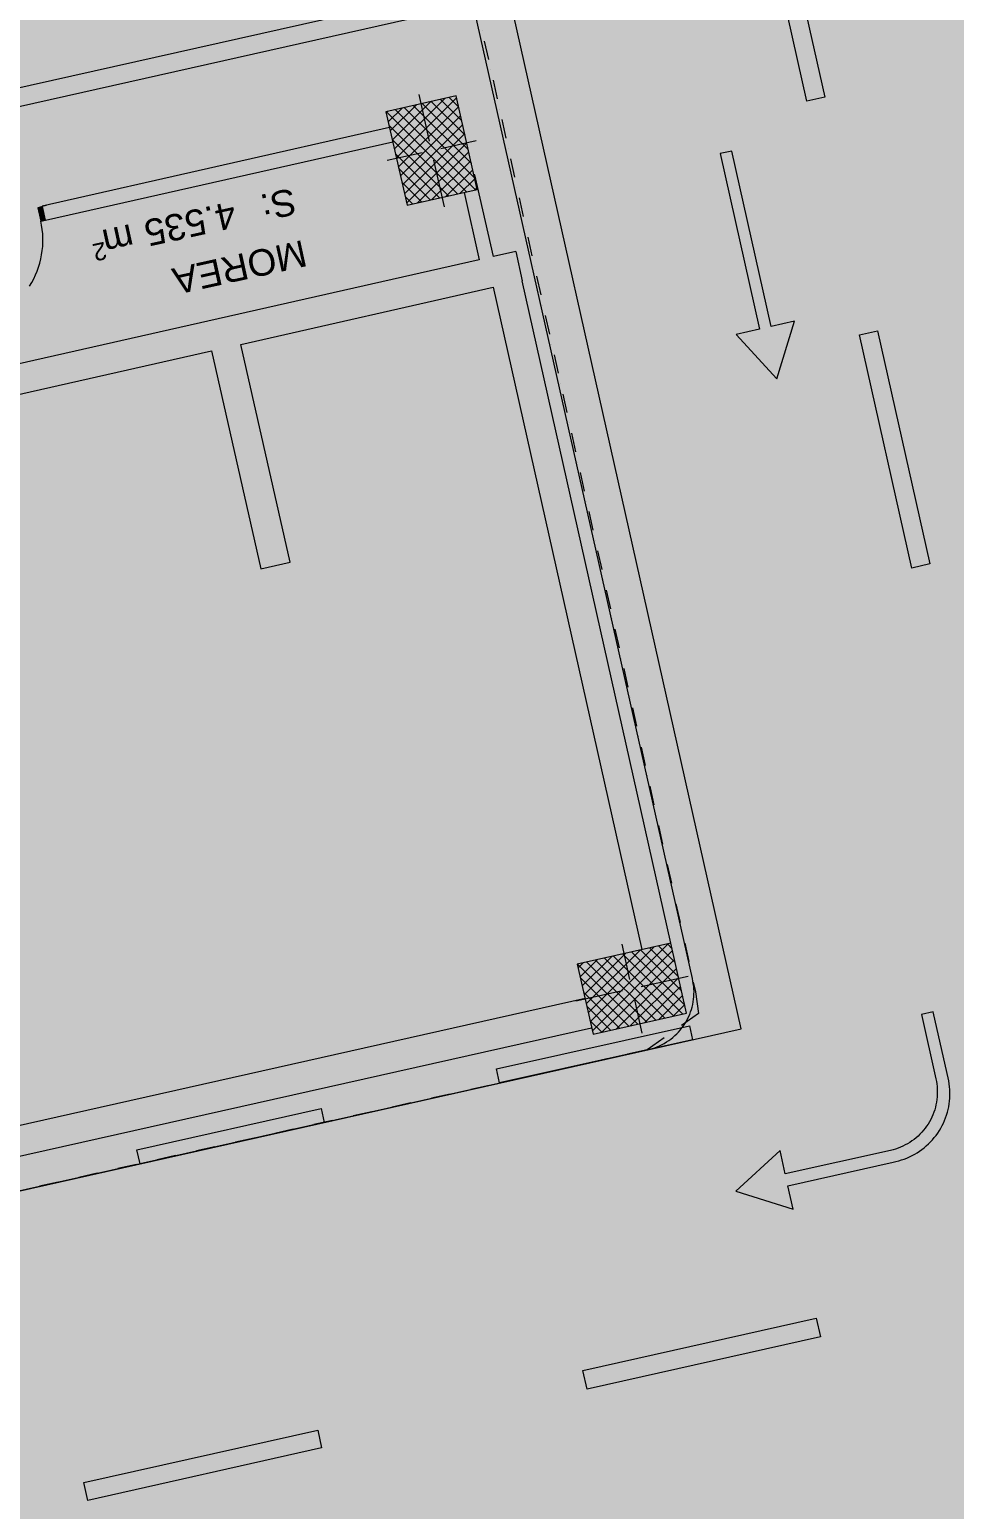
# Model space of a CAD drawing. Header units: centimetres. Extents: x -6805 to 4309, y -7338 to 617.
# Drawn here: x 672 to 1444, y -5735 to -4499 of the extents above; entities that cross this region are included whole.
import ezdxf

# ---------------------------------------------------------------- set-up
doc = ezdxf.new("R2010")
doc.units = ezdxf.units.CM
for name, color, linetype, true_color in [('PDF_ - MESI I RRUGES', 7, 'Continuous', 0x7f7f7f), ('PDF_ - rruga_ndarjet anesore', 7, 'Continuous', 0x7f7f7f), ('PDF_ - SHENJAT_RRUGA', 7, 'Continuous', 0x7f7f7f), ('PDF_065 Möbel Einrichtung', 7, 'Continuous', 0x7f7f7f), ('PDF_2D Drafting - General', 7, 'Continuous', 0x7f7f7f), ('PDF_A - Akset', 7, 'Continuous', 0xfd4435), ('PDF_A - Pllaka Themel', 7, 'Continuous', 0x7f7f7f)]:
    doc.layers.add(name, color=color, linetype=linetype, true_color=true_color)
for name, color, linetype in [('PDF_ - Muret e reja', 7, 'Continuous'), ('PDF_- DEPO', 7, 'Continuous'), ('PDF_- GARAZHE', 7, 'Continuous'), ('PDF_A - Shtyllat', 7, 'Continuous')]:
    doc.layers.add(name, color=color, linetype=linetype)
doc.styles.add('PDF Arial', font='')
doc.styles.get('PDF Arial').set_extended_font_data('Arial')

msp = doc.modelspace()

# ---------------------------------------------------------------- hatches: boundary and pattern name
at = {"layer": 'PDF_ - Muret e reja', "transparency": 33554559}
msp.add_hatch(color=256, dxfattribs=at).paths.add_polyline_path([(1045.3, -4632.8), (1042.6, -4620.7), (1043.4, -4620.5), (1058.9, -4688.8), (1047.1, -4691.5), (1034.5, -4635.3)])
at = {"layer": 'PDF_ - SHENJAT_RRUGA', "true_color": 0xffffff, "transparency": 33554559}
for points in [[(1295.5, -4790.8), (1261.5, -4753.8), (1281, -4749.4), (1248.2, -4602.9), (1257.9, -4600.7), (1290.8, -4747.2), (1310.3, -4742.8)], [(1309.1, -5484.1), (1261.2, -5469.2), (1298.2, -5435.3), (1302.6, -5454.8), (1390.5, -5435.1), (1392.6, -5434.6), (1394.7, -5434), (1396.7, -5433.2), (1398.8, -5432.4), (1400.8, -5431.6), (1402.7, -5430.6), (1404.6, -5429.5), (1406.5, -5428.4), (1408.3, -5427.2), (1410.1, -5425.9), (1411.8, -5424.5), (1413.4, -5423.1), (1415, -5421.6), (1416.5, -5420), (1417.9, -5418.3), (1419.3, -5416.6), (1420.6, -5414.9), (1421.8, -5413.1), (1422.9, -5411.2), (1424, -5409.3), (1424.9, -5407.3), (1425.8, -5405.3), (1426.6, -5403.3), (1427.3, -5401.2), (1427.9, -5399.1), (1428.4, -5397), (1428.8, -5394.8), (1429.1, -5392.7), (1429.4, -5390.5), (1429.5, -5388.3), (1429.5, -5386.1), (1429.5, -5384), (1429.3, -5381.8), (1429.1, -5379.6), (1428.8, -5377.5), (1428.3, -5375.3), (1416.3, -5321.6), (1426, -5319.4), (1439, -5377.1), (1439.4, -5379.5), (1439.7, -5381.9), (1439.9, -5384.3), (1440, -5386.7), (1440, -5389.1), (1439.9, -5391.5), (1439.7, -5393.9), (1439.4, -5396.2), (1439, -5398.6), (1438.5, -5401), (1437.9, -5403.3), (1437.2, -5405.6), (1436.4, -5407.8), (1435.6, -5410.1), (1434.6, -5412.3), (1433.5, -5414.4), (1432.4, -5416.5), (1431.2, -5418.6), (1429.9, -5420.6), (1428.5, -5422.6), (1427, -5424.4), (1425.4, -5426.3), (1423.8, -5428), (1422.1, -5429.7), (1420.3, -5431.4), (1418.5, -5432.9), (1416.6, -5434.4), (1414.7, -5435.8), (1412.7, -5437.1), (1410.6, -5438.3), (1408.5, -5439.4), (1406.3, -5440.5), (1404.1, -5441.5), (1401.9, -5442.3), (1399.6, -5443.1), (1397.3, -5443.8), (1395, -5444.4), (1392.7, -5444.9), (1304.8, -5464.6)]]:
    msp.add_hatch(color=7, dxfattribs=at).paths.add_polyline_path(points)
at = {"layer": 'PDF_- DEPO', "true_color": 0x96e196, "transparency": 33554559}
msp.add_hatch(color=81, dxfattribs=at).paths.add_polyline_path([(619.6, -4788), (594.9, -4678.7), (975.1, -4593.9), (986.8, -4646), (1034.5, -4635.3), (1046.3, -4687.7)])
at = {"layer": 'PDF_2D Drafting - General', "true_color": 0xcccccc, "transparency": 33554559}
msp.add_hatch(color=254, dxfattribs=at).paths.add_polyline_path([(-2964.8, -5006.3), (-2964.8, -1594.4), (-452.4, -1594.4), (-125.4, -3048.6), (710.8, -2860.8), (1265.8, -5333.7), (419.6, -5523.6), (200.4, -4546.9), (-2030.9, -5054.7), (-2050.8, -4966.3), (-2246.4, -4966.3), (-2237.4, -5006.3)])
at = {"layer": 'PDF_A - Pllaka Themel', "true_color": 0xd5d5d5, "transparency": 33554559}
h = msp.add_hatch(color=254, dxfattribs=at)
h.paths.add_polyline_path([(-5581.9, -878.8), (-5581.9, -838.7), (-5657, -838.7), (-5657, -378.3), (-5642, -378.3), (-5642, 287.3), (-2884.7, 287.3), (-432.6, 287.3), (-419.8, 287.3), (978.3, 287.3), (978.3, -308.2), (1644.1, -308.2), (1644.1, -1142.4), (931, -1302.4), (1552.2, -1164.4), (1863.2, -2555.1), (1863.3, -2555.1), (2158.7, -3867.3), (2155.2, -3868), (2646.9, -6059.2), (2017.8, -6200.4), (2017.7, -6199.9), (-1597, -7011), (-1702.7, -6540.3), (-1846.3, -6572.5), (-1977, -6060.1), (-1982.5, -5964.4), (-1839, -5932.3), (-2055.7, -4966.3), (-2419.3, -4966.3), (-2929.7, -4966.3), (-2929.7, -2144.8), (-2909.7, -2144.8), (-2904.7, -1595.7), (-4731.2, -1619.4), (-4671.2, -1619.4), (-4671.2, -2159.8), (-5099, -2159.8), (-5102.5, -2159.8), (-5106, -2159.6), (-5109.5, -2159.4), (-5113, -2159), (-5116.5, -2158.6), (-5120, -2158), (-5123.4, -2157.4), (-5126.9, -2156.7), (-5130.3, -2155.8), (-5133.7, -2154.9), (-5137, -2153.9), (-5140.4, -2152.8), (-5143.6, -2151.6), (-5146.9, -2150.3), (-5150.1, -2148.9), (-5153.3, -2147.4), (-5156.4, -2145.9), (-5159.5, -2144.2), (-5162.6, -2142.5), (-5165.6, -2140.6), (-5168.5, -2138.7), (-5171.4, -2136.7), (-5174.3, -2134.7), (-5177, -2132.5), (-5179.7, -2130.3), (-5182.4, -2128), (-5185, -2125.6), (-5187.5, -2123.2), (-5189.9, -2120.6), (-5192.3, -2118.1), (-5194.6, -2115.4), (-5196.8, -2112.7), (-5199, -2109.9), (-5201.1, -2107.1), (-5203, -2104.2), (-5205, -2101.3), (-5206.8, -2098.3), (-5208.5, -2095.2), (-5210.2, -2092.1), (-5211.7, -2089), (-5213.2, -2085.8), (-5214.6, -2082.6), (-5215.9, -2079.3), (-5217.1, -2076), (-5218.2, -2072.7), (-5219.2, -2069.3), (-5220.2, -2065.9), (-5221, -2062.5), (-5221.7, -2059.1), (-5222.4, -2055.7), (-5222.9, -2052.2), (-5223.3, -2048.7), (-5223.7, -2045.2), (-5223.9, -2041.7), (-5224.1, -2038.2), (-5224.1, -2034.7), (-5224.1, -1589.4), (-5276.7, -1564.4), (-5842.1, -1564.4), (-5842.1, -878.8)])
h.paths.add_polyline_path([(-1884.8, -2746.4), (-1725.8, -2754.1), (-263.3, -2617.9), (-272, -2578.8), (-296.8, -2580.2), (-343.5, -2075.8), (-1348.1, -2129.8), (-1534.8, -2147.2), (-1533.4, -2162), (-1836.8, -2167.5), (-1836.8, -2147.5), (-1876.8, -2147.5), (-1876.8, -2187.5), (-1531.1, -2187), (-1493.3, -2681.2), (-1884.8, -2706.4)])
h.paths.add_polyline_path([(-452.6, -1589.4), (-91.9, -1583.4), (-92.3, -1174), (283, -1174), (283, -828.7), (-419.8, -828.7), (-427.6, -828.7), (-452.6, -828.7)])
h.paths.add_polyline_path([(413.2, -3713.8), (401.1, -3715.6), (389, -3717.6), (376.9, -3719.5), (364.9, -3721.6), (352.8, -3723.8), (340.8, -3726), (328.8, -3728.3), (316.8, -3730.7), (304.8, -3733.2)])
at = {"layer": 'PDF_A - Pllaka Themel', "true_color": 0xbfbfbf, "transparency": 33554559}
h = msp.add_hatch(color=9, dxfattribs=at)
h.paths.add_polyline_path([(-5637, -378.3), (-5637, -315.2), (-447.7, -308.2), (-447.7, -308.2), (963.5, -308.2), (963.5, -763.7), (936, -763.7), (936, -863.8), (963.5, -863.8), (964.8, -1337.1), (925.7, -1345.9), (892.3, -1353.4), (988.5, -1782.6), (1104.4, -2300.9), (1195, -2706.1), (1170.6, -2711.6), (1193.4, -2813), (1455.7, -3983.1), (1827.5, -5638), (1828.4, -5640.7), (1829.1, -5643.5), (1829.9, -5646.3), (1830.5, -5649.1), (1831, -5651.9), (1831.4, -5654.7), (1831.7, -5657.6), (1831.9, -5660.4), (1832, -5663.3), (1832, -5666.1), (1831.9, -5669), (1831.7, -5671.9), (1831.4, -5674.7), (1831, -5677.5), (1830.5, -5680.4), (1829.9, -5683.2), (1829.2, -5685.9), (1828.5, -5688.7), (1827.6, -5691.4), (1826.6, -5694.1), (1825.5, -5696.8), (1824.4, -5699.4), (1823.1, -5701.9), (1821.8, -5704.5), (1820.4, -5707), (1818.8, -5709.4), (1817.3, -5711.8), (1815.6, -5714.1), (1813.8, -5716.3), (1812, -5718.5), (1810.1, -5720.7), (1808.1, -5722.7), (1806, -5724.7), (1803.9, -5726.6), (1801.7, -5728.5), (1799.5, -5730.2), (1797.2, -5731.9), (1794.8, -5733.5), (1792.4, -5735.1), (1789.9, -5736.5), (1787.4, -5737.8), (1784.8, -5739.1), (1782.2, -5740.3), (1779.5, -5741.3), (1776.8, -5742.3), (-1865.8, -6559.8), (-1972, -6060.1), (1187.4, -5351.2), (1189.5, -5350.7), (1191.6, -5350.1), (1193.7, -5349.4), (1195.7, -5348.6), (1197.7, -5347.8), (1199.7, -5346.8), (1201.6, -5345.8), (1203.5, -5344.6), (1205.3, -5343.4), (1207.1, -5342.2), (1208.8, -5340.8), (1210.4, -5339.3), (1212, -5337.8), (1213.5, -5336.3), (1214.9, -5334.6), (1216.3, -5332.9), (1217.6, -5331.2), (1218.8, -5329.3), (1219.9, -5327.5), (1221, -5325.5), (1221.9, -5323.6), (1222.8, -5321.6), (1223.5, -5319.5), (1224.2, -5317.5), (1224.8, -5315.4), (1225.3, -5313.2), (1225.7, -5311.1), (1226, -5308.9), (1226.2, -5306.8), (1226.3, -5304.6), (1226.4, -5302.4), (1226.3, -5300.2), (1226.1, -5298), (1225.8, -5295.9), (1225.5, -5293.7), (1225, -5291.6), (967.7, -4148), (967.2, -4145.8), (966.5, -4143.7), (965.8, -4141.6), (964.9, -4139.5), (964, -4137.5), (963, -4135.5), (961.9, -4133.5), (960.7, -4131.7), (959.4, -4129.8), (958, -4128), (956.6, -4126.3), (955.1, -4124.7), (953.5, -4123.1), (951.9, -4121.6), (950.1, -4120.2), (948.4, -4118.8), (946.5, -4117.6), (944.6, -4116.4), (942.7, -4115.3), (940.7, -4114.2), (938.7, -4113.3), (936.6, -4112.5), (934.5, -4111.7), (932.3, -4111.1), (930.2, -4110.5), (928, -4110.1), (925.8, -4109.7), (923.6, -4109.5), (921.3, -4109.3), (919.1, -4109.3), (916.9, -4109.3), (914.6, -4109.5), (912.4, -4109.7), (910.2, -4110.1), (908, -4110.5), (526.4, -4196.1), (467.8, -4209.3), (455.6, -4213.1), (443.4, -4217), (431.2, -4221), (419.1, -4225.1), (406.9, -4229.3), (394.9, -4233.6), (382.8, -4238), (370.8, -4242.5), (358.8, -4247.1), (346.9, -4251.7), (335, -4256.5), (323.1, -4261.4), (311.3, -4266.3), (299.5, -4271.3), (287.8, -4276.4), (276.1, -4281.7), (264.4, -4287), (252.8, -4292.3), (241.2, -4297.8), (229.6, -4303.4), (218.1, -4309.1), (206.7, -4314.8), (195.3, -4320.7), (183.9, -4326.6), (172.6, -4332.6), (161.3, -4338.7), (150.1, -4344.9), (138.9, -4351.2), (127.8, -4357.5), (116.7, -4364), (105.7, -4370.5), (94.7, -4377.1), (83.8, -4383.8), (72.9, -4390.6), (62.1, -4397.5), (51.3, -4404.4), (40.6, -4411.4), (29.9, -4418.6), (19.3, -4425.8), (8.8, -4433), (-1.7, -4440.4), (-13.4, -4447.8), (-25.2, -4455.1), (-37, -4462.3), (-48.8, -4469.4), (-60.7, -4476.4), (-72.7, -4483.4), (-84.7, -4490.2), (-96.7, -4497), (-108.8, -4503.7), (-121, -4510.3), (-133.1, -4516.8), (-145.4, -4523.3), (-157.7, -4529.6), (-170, -4535.9), (-182.3, -4542.1), (-194.8, -4548.2), (-207.2, -4554.2), (-219.7, -4560.1), (-232.3, -4565.9), (-244.8, -4571.6), (-257.5, -4577.3), (-270.1, -4582.8), (-282.8, -4588.3), (-295.6, -4593.6), (-308.3, -4598.9), (-321.1, -4604.1), (-334, -4609.2), (-346.9, -4614.2), (-359.8, -4619.1), (-372.8, -4623.9), (-385.7, -4628.7), (-398.8, -4633.3), (-411.8, -4637.9), (-424.9, -4642.3), (-438, -4646.7), (-451.2, -4650.9), (-464.4, -4655.1), (-477.6, -4659.2), (-490.8, -4663.2), (-2040.8, -5011), (-2050.8, -4966.3), (-2414.3, -4966.3), (-2414.3, -4749.4), (-2414.6, -2387.8), (-2414.6, -2276.5), (-2415.1, -2272.8), (-2415.6, -2269.1), (-2416.3, -2265.4), (-2417.1, -2261.8), (-2417.9, -2258.1), (-2418.9, -2254.5), (-2419.9, -2251), (-2421.1, -2247.4), (-2422.3, -2243.9), (-2423.6, -2240.4), (-2425.1, -2236.9), (-2426.6, -2233.5), (-2428.2, -2230.2), (-2429.8, -2226.8), (-2431.6, -2223.5), (-2433.4, -2220.3), (-2435.4, -2217.1), (-2437.4, -2214), (-2439.5, -2210.9), (-2441.7, -2207.8), (-2443.9, -2204.9), (-2446.3, -2202), (-2448.7, -2199.1), (-2451.1, -2196.3), (-2453.7, -2193.6), (-2456.3, -2190.9), (-2459, -2188.3), (-2461.7, -2185.8), (-2464.6, -2183.4), (-2467.4, -2181), (-2470.4, -2178.7), (-2473.4, -2176.5), (-2476.4, -2174.4), (-2479.6, -2172.3), (-2482.7, -2170.3), (-2485.9, -2168.4), (-2489.2, -2166.6), (-2492.5, -2164.9), (-2495.8, -2163.2), (-2499.2, -2161.7), (-2502.7, -2160.2), (-2506.1, -2158.9), (-2509.6, -2157.6), (-2513.2, -2156.4), (-2904.7, -2164.8), (-2899.7, -1589.4), (-2414.3, -1589.4), (-2414.3, -828.7), (-4726.3, -828.7), (-4726.3, -1619.4), (-5219.2, -1619.3), (-5219.2, -2036.1), (-5219.2, -2034.7), (-5219.2, -1589.4), (-5271.7, -1564.4), (-5253.4, -1564.4), (-5253.4, -878.8), (-5577, -878.8), (-5577, -838.7), (-5652, -838.7), (-5652, -378.3)])
h.paths.add_polyline_path([(-1883.9, -1589.4), (-1863.8, -1589.4), (-1863.8, -1634.4), (-1863.9, -1634.4), (-1863.9, -2147.2), (-1836.5, -2147.5), (-1871.9, -2147.5), (-1871.9, -2187.5), (-1831.8, -2187.4), (-1831.8, -2147.5), (-1529.5, -2150.6), (-1526.5, -2182.5), (-1488.4, -2681.2), (-1718.5, -2706.4), (-1879.8, -2706.4), (-1879.8, -2746.4), (-1720.8, -2754.1), (-221.3, -2598.2), (-135.8, -2979.1), (-1425.4, -3268.5), (-1880.4, -3268.5), (-1873.5, -4356.8), (-1873.8, -4358.9), (-1873.9, -4361.1), (-1873.9, -4363.2), (-1873.9, -4365.3), (-1873.7, -4367.5), (-1873.5, -4369.6), (-1873.1, -4371.7), (-1872.7, -4373.8), (-1872.1, -4375.8), (-1871.5, -4377.9), (-1870.8, -4379.9), (-1869.9, -4381.8), (-1869, -4383.8), (-1868.1, -4385.7), (-1867, -4387.5), (-1865.8, -4389.3), (-1864.6, -4391), (-1863.3, -4392.7), (-1861.9, -4394.3), (-1860.4, -4395.9), (-1858.9, -4397.4), (-1857.3, -4398.8), (-1855.6, -4400.1), (-1853.9, -4401.4), (-1852.1, -4402.5), (-1850.3, -4403.6), (-1848.4, -4404.6), (-1846.5, -4405.6), (-1844.5, -4406.4), (-1842.5, -4407.1), (-1840.5, -4407.8), (-1838.4, -4408.4), (-1836.3, -4408.8), (-1834.2, -4409.2), (-1832.1, -4409.5), (-1830, -4409.6), (-1827.9, -4409.7), (-1825.7, -4409.7), (-1823.6, -4409.6), (-1821.5, -4409.4), (-1819.4, -4409.1), (-657.9, -4148.4), (-657.8, -4149), (-640.9, -4142.1), (-624, -4135.1), (-607.1, -4128.1), (-590.3, -4120.9), (-573.5, -4113.7), (-556.8, -4106.4), (-540.1, -4099), (-523.4, -4091.5), (-506.8, -4083.9), (-490.2, -4076.2), (-473.7, -4068.5), (-457.2, -4060.6), (-440.7, -4052.7), (-424.3, -4044.6), (-407.9, -4036.5), (-391.6, -4028.3), (-375.3, -4020), (-359.1, -4011.7), (-342.9, -4003.2), (-326.7, -3994.7), (-310.6, -3986), (-294.5, -3977.3), (-278.5, -3968.5), (-262.6, -3959.6), (-246.7, -3950.7), (-230.8, -3941.6), (-215, -3932.5), (-199.2, -3923.3), (-183.5, -3913.9), (-171.8, -3907.7), (-160, -3901.5), (-148.2, -3895.4), (-136.4, -3889.4), (-124.5, -3883.4), (-112.6, -3877.6), (-100.6, -3871.8), (-88.6, -3866.2), (-76.6, -3860.6), (-64.5, -3855.1), (-52.3, -3849.7), (-40.2, -3844.4), (-28, -3839.2), (-15.7, -3834), (-3.5, -3829), (8.9, -3824), (21.2, -3819.1), (33.6, -3814.4), (46, -3809.7), (58.5, -3805.1), (71, -3800.6), (83.5, -3796.1), (96, -3791.8), (108.6, -3787.6), (121.2, -3783.4), (133.9, -3779.4), (146.5, -3775.4), (159.2, -3771.5), (172, -3767.8), (184.7, -3764.1), (197.5, -3760.5), (210.3, -3757), (223.1, -3753.6), (236, -3750.3), (248.9, -3747.1), (261.8, -3743.9), (274.7, -3740.9), (287.6, -3738), (300.6, -3735.1), (313.6, -3732.4), (326.6, -3729.7), (339.6, -3727.2), (352.7, -3724.7), (365.8, -3722.3), (378.8, -3720.1), (391.9, -3717.9), (405, -3715.8), (418.2, -3713.8), (787.3, -3631), (789.4, -3630.5), (791.5, -3629.8), (793.5, -3629.1), (795.6, -3628.3), (797.6, -3627.5), (799.5, -3626.5), (801.4, -3625.4), (803.3, -3624.3), (805.1, -3623.1), (806.9, -3621.8), (808.6, -3620.4), (810.2, -3619), (811.8, -3617.5), (813.3, -3615.9), (814.7, -3614.2), (816.1, -3612.5), (817.4, -3610.8), (818.6, -3609), (819.7, -3607.1), (820.7, -3605.2), (821.7, -3603.2), (822.6, -3601.2), (823.4, -3599.2), (824.1, -3597.1), (824.7, -3595), (825.2, -3592.9), (825.6, -3590.8), (825.9, -3588.6), (826.2, -3586.4), (826.3, -3584.3), (826.3, -3582.1), (826.3, -3579.9), (826.1, -3577.7), (825.9, -3575.5), (825.6, -3573.4), (825.1, -3571.2), (681.4, -2927.9), (734.4, -2916), (711.6, -2814.6), (658.7, -2826.4), (288, -1174), (288, -828.7), (-447.7, -828.7), (-1883.9, -828.7)])

# ---------------------------------------------------------------- linework, layer by layer
at = {"layer": 'PDF_ - MESI I RRUGES', "lineweight": 0}
for points in [[(1291.5, -4360.4), (1335.5, -4555.7)], [(1320.7, -4559), (1276.9, -4363.7)], [(1335.5, -4555.7), (1320.7, -4559)], [(1364.5, -4754.3), (1379.5, -4750.9)], [(1408.2, -4948.9), (1364.5, -4754.3)], [(1379.5, -4750.9), (1423.4, -4945.5)], [(1423.4, -4945.5), (1408.2, -4948.9)], [(1133.7, -5619), (1328.4, -5575.3)], [(1328.4, -5575.3), (1331.9, -5590.7)], [(1331.9, -5590.7), (1137.2, -5634.6)], [(1137.2, -5634.6), (1133.7, -5619)], [(716.9, -5712.5), (912.2, -5668.7)], [(912.2, -5668.7), (915.5, -5683.4)], [(915.5, -5683.4), (720.2, -5727.4)], [(720.2, -5727.4), (716.9, -5712.5)]]:
    msp.add_lwpolyline(points, dxfattribs=at)
at = {"layer": 'PDF_ - MESI I RRUGES', "color": 7, "true_color": 0xffffff, "transparency": 33554559}
for points in [[(1276.9, -4363.7), (1291.5, -4360.4), (1320.7, -4559), (1335.5, -4555.7)], [(1364.5, -4754.3), (1379.5, -4750.9), (1408.2, -4948.9), (1423.4, -4945.5)], [(1328.4, -5575.3), (1331.9, -5590.7), (1133.7, -5619), (1137.2, -5634.6)], [(912.2, -5668.7), (915.5, -5683.4), (716.9, -5712.5), (720.2, -5727.4)]]:
    msp.add_solid(points, dxfattribs=at)
at = {"layer": 'PDF_ - Muret e reja', "lineweight": 0}
for points in [[(972.2, -4581.1), (682.3, -4646.6)], [(685, -4658.3), (974.8, -4592.9)], [(1043.4, -4620.5), (1042.6, -4620.7)], [(1058.9, -4688.8), (1043.4, -4620.5)], [(1034.5, -4635.3), (1047.1, -4691.5)], [(682.4, -4647.1), (678.5, -4648)], [(678.5, -4648), (681.1, -4659.2)], [(682.3, -4646.6), (685.9, -4645.8)], [(682.3, -4646.6), (685.9, -4645.8)], [(682.3, -4646.6), (685.9, -4645.8)], [(682.4, -4647.1), (682.3, -4646.6)], [(682.4, -4647.1), (682.3, -4646.6)], [(682.4, -4647.1), (682.3, -4646.6)], [(685, -4658.3), (682.4, -4647.1)], [(685, -4658.3), (682.4, -4647.1)], [(685, -4658.3), (682.4, -4647.1)], [(685, -4658.3), (682.4, -4647.1)], [(685, -4658.3), (688.6, -4657.5)], [(685, -4658.3), (688.6, -4657.5)], [(685, -4658.3), (688.6, -4657.5)], [(681.1, -4659.2), (685, -4658.3)], [(1047.1, -4691.5), (619.6, -4788)], [(1077.5, -4684.6), (1058.9, -4688.8)], [(1077.5, -4684.6), (1083, -4709)], [(848, -4762.1), (1058.6, -4714.5)], [(1058.6, -4714.5), (1182.7, -5267.5)], [(1207.1, -5262), (1083, -4709)], [(625, -4812.4), (823.6, -4767.6)], [(823.6, -4767.6), (864.7, -4949.6)], [(889.1, -4944.1), (848, -4762.1)], [(864.7, -4949.6), (889.1, -4944.1)], [(1135.4, -5308.4), (474, -5456.8)], [(479.4, -5481.2), (1140.9, -5332.8)]]:
    msp.add_lwpolyline(points, dxfattribs=at)
msp.add_arc((610.7, -4675.1), 72.1, 327.7266, 12.7222, dxfattribs=at)
at = {"layer": 'PDF_ - Muret e reja', "transparency": 33554559}
for points in [[(972.2, -4581.1), (974.8, -4592.9), (682.3, -4646.6), (685, -4658.3)], [(619.6, -4788), (1053.1, -4690.1), (625, -4812.4), (1058.6, -4714.5)], [(1058.6, -4714.5), (1053.1, -4690.1), (1077.5, -4684.6)], [(1058.6, -4714.5), (1077.5, -4684.6), (1083, -4709)], [(1058.6, -4714.5), (1083, -4709), (1182.7, -5267.5), (1207.1, -5262)], [(823.6, -4767.6), (848, -4762.1), (864.7, -4949.6), (889.1, -4944.1)], [(1135.4, -5308.4), (1140.9, -5332.8), (474, -5456.8), (479.4, -5481.2)]]:
    msp.add_solid(points, dxfattribs=at)
at = {"layer": 'PDF_ - Muret e reja', "color": 7, "true_color": 0xffffff, "transparency": 33554559}
for points in [[(606.9, -4675.9), (604.2, -4664.2), (685, -4658.3), (682.3, -4646.6)], [(682.4, -4647.1), (685, -4658.3), (678.5, -4648), (681.1, -4659.2)]]:
    msp.add_solid(points, dxfattribs=at)
at = {"layer": 'PDF_ - rruga_ndarjet anesore', "lineweight": 0}
for points in [[(1061.5, -5367.1), (1222.5, -5331)], [(1222.5, -5331), (1225.2, -5342.7)], [(1225.2, -5342.7), (1064.1, -5378.8)], [(1064.1, -5378.8), (1061.5, -5367.1)], [(761.2, -5434.5), (915, -5400)], [(915, -5400), (917.6, -5411.7)], [(917.6, -5411.7), (763.9, -5446.2)], [(763.9, -5446.2), (761.2, -5434.5)]]:
    msp.add_lwpolyline(points, dxfattribs=at)
at = {"layer": 'PDF_ - rruga_ndarjet anesore', "color": 7, "true_color": 0xffffff, "transparency": 33554559}
for points in [[(1222.5, -5331), (1225.2, -5342.7), (1061.5, -5367.1), (1064.1, -5378.8)], [(761.2, -5434.5), (915, -5400), (763.9, -5446.2), (917.6, -5411.7)]]:
    msp.add_solid(points, dxfattribs=at)
at = {"layer": 'PDF_ - SHENJAT_RRUGA', "lineweight": 0}
for points in [[(1257.9, -4600.7), (1248.2, -4602.9)], [(1248.2, -4602.9), (1281, -4749.4)], [(1290.8, -4747.2), (1257.9, -4600.7)], [(1310.3, -4742.8), (1290.8, -4747.2)], [(1295.5, -4790.8), (1310.3, -4742.8)], [(1281, -4749.4), (1261.5, -4753.8)], [(1261.5, -4753.8), (1295.5, -4790.8)], [(1426, -5319.4), (1416.3, -5321.6)], [(1416.3, -5321.6), (1428.3, -5375.3)], [(1439, -5377.1), (1426, -5319.4)], [(1428.3, -5375.3), (1428.8, -5377.5)], [(1428.8, -5377.5), (1429.1, -5379.6)], [(1429.1, -5379.6), (1429.3, -5381.8)], [(1429.3, -5381.8), (1429.5, -5384)], [(1429.5, -5384), (1429.5, -5386.1)], [(1429.5, -5386.1), (1429.5, -5388.3)], [(1439.4, -5379.5), (1439, -5377.1)], [(1439.7, -5381.9), (1439.4, -5379.5)], [(1439.9, -5384.3), (1439.7, -5381.9)], [(1440, -5386.7), (1439.9, -5384.3)], [(1440, -5389.1), (1440, -5386.7)], [(1427.9, -5399.1), (1427.3, -5401.2)], [(1428.4, -5397), (1427.9, -5399.1)], [(1428.8, -5394.8), (1428.4, -5397)], [(1429.1, -5392.7), (1428.8, -5394.8)], [(1429.4, -5390.5), (1429.1, -5392.7)], [(1429.5, -5388.3), (1429.4, -5390.5)], [(1438.5, -5401), (1439, -5398.6)], [(1439, -5398.6), (1439.4, -5396.2)], [(1439.4, -5396.2), (1439.7, -5393.9)], [(1439.7, -5393.9), (1439.9, -5391.5)], [(1439.9, -5391.5), (1440, -5389.1)], [(1422.9, -5411.2), (1421.8, -5413.1)], [(1424, -5409.3), (1422.9, -5411.2)], [(1424.9, -5407.3), (1424, -5409.3)], [(1425.8, -5405.3), (1424.9, -5407.3)], [(1426.6, -5403.3), (1425.8, -5405.3)], [(1427.3, -5401.2), (1426.6, -5403.3)], [(1434.6, -5412.3), (1435.6, -5410.1)], [(1435.6, -5410.1), (1436.4, -5407.8)], [(1436.4, -5407.8), (1437.2, -5405.6)], [(1437.2, -5405.6), (1437.9, -5403.3)], [(1437.9, -5403.3), (1438.5, -5401)], [(1413.4, -5423.1), (1411.8, -5424.5)], [(1415, -5421.6), (1413.4, -5423.1)], [(1416.5, -5420), (1415, -5421.6)], [(1417.9, -5418.3), (1416.5, -5420)], [(1419.3, -5416.6), (1417.9, -5418.3)], [(1420.6, -5414.9), (1419.3, -5416.6)], [(1421.8, -5413.1), (1420.6, -5414.9)], [(1427, -5424.4), (1428.5, -5422.6)], [(1428.5, -5422.6), (1429.9, -5420.6)], [(1429.9, -5420.6), (1431.2, -5418.6)], [(1431.2, -5418.6), (1432.4, -5416.5)], [(1432.4, -5416.5), (1433.5, -5414.4)], [(1433.5, -5414.4), (1434.6, -5412.3)], [(1298.2, -5435.3), (1261.2, -5469.2)], [(1302.6, -5454.8), (1298.2, -5435.3)], [(1390.5, -5435.1), (1302.6, -5454.8)], [(1392.6, -5434.6), (1390.5, -5435.1)], [(1394.7, -5434), (1392.6, -5434.6)], [(1396.7, -5433.2), (1394.7, -5434)], [(1398.8, -5432.4), (1396.7, -5433.2)], [(1400.8, -5431.6), (1398.8, -5432.4)], [(1402.7, -5430.6), (1400.8, -5431.6)], [(1404.6, -5429.5), (1402.7, -5430.6)], [(1406.5, -5428.4), (1404.6, -5429.5)], [(1408.3, -5427.2), (1406.5, -5428.4)], [(1410.1, -5425.9), (1408.3, -5427.2)], [(1411.8, -5424.5), (1410.1, -5425.9)], [(1412.7, -5437.1), (1414.7, -5435.8)], [(1414.7, -5435.8), (1416.6, -5434.4)], [(1416.6, -5434.4), (1418.5, -5432.9)], [(1418.5, -5432.9), (1420.3, -5431.4)], [(1420.3, -5431.4), (1422.1, -5429.7)], [(1422.1, -5429.7), (1423.8, -5428)], [(1423.8, -5428), (1425.4, -5426.3)], [(1425.4, -5426.3), (1427, -5424.4)], [(1304.8, -5464.6), (1392.7, -5444.9)], [(1392.7, -5444.9), (1395, -5444.4)], [(1395, -5444.4), (1397.3, -5443.8)], [(1397.3, -5443.8), (1399.6, -5443.1)], [(1399.6, -5443.1), (1401.9, -5442.3)], [(1401.9, -5442.3), (1404.1, -5441.5)], [(1404.1, -5441.5), (1406.3, -5440.5)], [(1406.3, -5440.5), (1408.5, -5439.4)], [(1408.5, -5439.4), (1410.6, -5438.3)], [(1410.6, -5438.3), (1412.7, -5437.1)], [(1261.2, -5469.2), (1309.1, -5484.1)], [(1309.1, -5484.1), (1304.8, -5464.6)]]:
    msp.add_lwpolyline(points, dxfattribs=at)
at = {"layer": 'PDF_- GARAZHE', "color": 104, "true_color": 0x029e21, "transparency": 33554559}
msp.add_solid([(500.9, -4242.1), (965.6, -4137.8), (595.9, -4665.6), (1060.7, -4561.3)], dxfattribs=at)
at = {"layer": 'PDF_065 Möbel Einrichtung', "lineweight": 0}
for points in [[(1038.8, -4463.6), (567.6, -4569.3)], [(570.9, -4584), (1042, -4478.3)]]:
    msp.add_lwpolyline(points, dxfattribs=at)
at = {"layer": 'PDF_065 Möbel Einrichtung', "color": 7, "true_color": 0xffffff, "transparency": 33554559}
msp.add_solid([(1042, -4478.3), (570.9, -4584), (1038.8, -4463.6), (567.6, -4569.3)], dxfattribs=at)
at = {"layer": 'PDF_2D Drafting - General', "color": 7, "lineweight": 0}
for points in [[(1265.8, -5333.7), (710.8, -2860.8)], [(419.6, -5523.6), (1265.8, -5333.7)]]:
    msp.add_lwpolyline(points, dxfattribs=at)
at = {"layer": 'PDF_A - Akset', "color": 21, "lineweight": 0, "true_color": 0xff9955}
for points in [[(1049.4, -4500.3), (1049.4, -4500.3)], [(1051.3, -4508.9), (1054.7, -4524.4)], [(1056.7, -4533), (1056.7, -4533)], [(1058.6, -4541.6), (1062, -4557.1)], [(1063.9, -4565.8), (1063.9, -4565.8)], [(1065.8, -4574.4), (1069.3, -4589.9)], [(1071.2, -4598.5), (1071.2, -4598.5)], [(1073.1, -4607.1), (1076.6, -4622.6)], [(1078.5, -4631.2), (1078.5, -4631.2)], [(1080.4, -4639.9), (1083.8, -4655.4)], [(1085.7, -4664), (1085.7, -4664)], [(1087.7, -4672.6), (1091.1, -4688.1)], [(1093, -4696.7), (1093, -4696.7)], [(1094.9, -4705.3), (1098.4, -4720.9)], [(1100.3, -4729.5), (1100.3, -4729.5)], [(1102.2, -4738.1), (1105.6, -4753.6)], [(1107.6, -4762.2), (1107.6, -4762.2)], [(1109.5, -4770.8), (1112.9, -4786.3)], [(1114.8, -4795), (1114.8, -4795)], [(1116.8, -4803.6), (1120.2, -4819.1)], [(1122.1, -4827.7), (1122.1, -4827.7)], [(1124, -4836.3), (1127.5, -4851.8)], [(1129.4, -4860.5), (1129.4, -4860.5)], [(1131.3, -4869.1), (1134.7, -4884.6)], [(1136.7, -4893.2), (1136.7, -4893.2)], [(1138.6, -4901.8), (1142, -4917.3)], [(1143.9, -4925.9), (1143.9, -4925.9)], [(1145.8, -4934.6), (1149.3, -4950.1)], [(1151.2, -4958.7), (1151.2, -4958.7)], [(1153.1, -4967.3), (1156.6, -4982.8)], [(1158.5, -4991.4), (1158.5, -4991.4)], [(1160.4, -5000), (1163.8, -5015.6)], [(1165.7, -5024.2), (1165.7, -5024.2)], [(1167.7, -5032.8), (1171.1, -5048.3)], [(1173, -5056.9), (1173, -5056.9)], [(1174.9, -5065.5), (1178.4, -5081)], [(1180.3, -5089.7), (1180.3, -5089.7)], [(1182.2, -5098.3), (1185.7, -5113.8)], [(1187.6, -5122.4), (1187.6, -5122.4)], [(1189.5, -5131), (1192.9, -5146.5)], [(1194.8, -5155.1), (1194.8, -5155.1)], [(1196.8, -5163.8), (1200.2, -5179.3)], [(1202.1, -5187.9), (1202.1, -5187.9)], [(1204, -5196.5), (1207.5, -5212)], [(1209.4, -5220.6), (1209.4, -5220.6)], [(1211.3, -5229.3), (1214.8, -5244.8)], [(1216.7, -5253.4), (1216.7, -5253.4)], [(1218.6, -5262), (1222, -5277.5)], [(1223.9, -5286.1), (1223.9, -5286.1)], [(1225.8, -5294.7), (1227.6, -5302.8)], [(1227.6, -5302.8), (1230, -5320.8)], [(1230, -5320.8), (1215.9, -5330.8)], [(1208.7, -5336), (1208.7, -5336)], [(1201.5, -5341.1), (1187.4, -5351.2)], [(1153.7, -5358.7), (1138.2, -5362.2)], [(1162.3, -5356.8), (1162.3, -5356.8)], [(1187.4, -5351.2), (1170.9, -5354.9)], [(1088.2, -5373.4), (1072.7, -5376.9)], [(1096.8, -5371.5), (1096.8, -5371.5)], [(1120.9, -5366.1), (1105.4, -5369.6)], [(1129.5, -5364.1), (1129.5, -5364.1)], [(1031.4, -5386.2), (1031.4, -5386.2)], [(1055.5, -5380.8), (1040, -5384.2)], [(1064.1, -5378.8), (1064.1, -5378.8)], [(990, -5395.4), (974.5, -5398.9)], [(998.6, -5393.5), (998.6, -5393.5)], [(1022.7, -5388.1), (1007.2, -5391.6)], [(924.6, -5410.1), (909.1, -5413.6)], [(933.2, -5408.2), (933.2, -5408.2)], [(957.3, -5402.8), (941.8, -5406.3)], [(965.9, -5400.9), (965.9, -5400.9)], [(867.7, -5422.9), (867.7, -5422.9)], [(891.8, -5417.5), (876.3, -5421)], [(900.4, -5415.5), (900.4, -5415.5)], [(826.4, -5432.2), (810.9, -5435.6)], [(835, -5430.2), (835, -5430.2)], [(859.1, -5424.8), (843.6, -5428.3)], [(760.9, -5446.9), (745.4, -5450.3)], [(769.5, -5444.9), (769.5, -5444.9)], [(793.6, -5439.5), (778.1, -5443)], [(802.3, -5437.6), (802.3, -5437.6)], [(704.1, -5459.6), (704.1, -5459.6)], [(728.2, -5454.2), (712.7, -5457.7)], [(736.8, -5452.3), (736.8, -5452.3)], [(695.5, -5461.5), (680, -5465)]]:
    msp.add_lwpolyline(points, dxfattribs=at)
at = {"layer": 'PDF_A - Pllaka Themel', "lineweight": 0}
for points in [[(1225, -5291.6), (967.7, -4148)], [(1225.5, -5293.7), (1225, -5291.6)], [(1225.8, -5295.9), (1225.5, -5293.7)], [(1226.1, -5298), (1225.8, -5295.9)], [(1226.3, -5300.2), (1226.1, -5298)], [(1226.4, -5302.4), (1226.3, -5300.2)], [(1225.3, -5313.2), (1225.7, -5311.1)], [(1225.7, -5311.1), (1226, -5308.9)], [(1226, -5308.9), (1226.2, -5306.8)], [(1226.2, -5306.8), (1226.3, -5304.6)], [(1226.3, -5304.6), (1226.4, -5302.4)], [(1221, -5325.5), (1221.9, -5323.6)], [(1221.9, -5323.6), (1222.8, -5321.6)], [(1222.8, -5321.6), (1223.5, -5319.5)], [(1223.5, -5319.5), (1224.2, -5317.5)], [(1224.2, -5317.5), (1224.8, -5315.4)], [(1224.8, -5315.4), (1225.3, -5313.2)], [(1212, -5337.8), (1213.5, -5336.3)], [(1213.5, -5336.3), (1214.9, -5334.6)], [(1214.9, -5334.6), (1216.3, -5332.9)], [(1216.3, -5332.9), (1217.6, -5331.2)], [(1217.6, -5331.2), (1218.8, -5329.3)], [(1218.8, -5329.3), (1219.9, -5327.5)], [(1219.9, -5327.5), (1221, -5325.5)], [(1191.6, -5350.1), (1193.7, -5349.4)], [(1193.7, -5349.4), (1195.7, -5348.6)], [(1195.7, -5348.6), (1197.7, -5347.8)], [(1197.7, -5347.8), (1199.7, -5346.8)], [(1199.7, -5346.8), (1201.6, -5345.8)], [(1201.6, -5345.8), (1203.5, -5344.6)], [(1203.5, -5344.6), (1205.3, -5343.4)], [(1205.3, -5343.4), (1207.1, -5342.2)], [(1207.1, -5342.2), (1208.8, -5340.8)], [(1208.8, -5340.8), (1210.4, -5339.3)], [(1210.4, -5339.3), (1212, -5337.8)], [(-1972, -6060.1), (1187.4, -5351.2)], [(1187.4, -5351.2), (1189.5, -5350.7)], [(1189.5, -5350.7), (1191.6, -5350.1)]]:
    msp.add_lwpolyline(points, dxfattribs=at)
at = {"layer": 'PDF_A - Shtyllat', "lineweight": 0}
for points in [[(1027.8, -4554.7), (969.2, -4567.9)], [(976.2, -4599), (1018.4, -4556.8)], [(977.9, -4606.5), (1028.2, -4556.2)], [(1005.5, -4592.5), (996.8, -4553.5)], [(1032.5, -4575.6), (1014.6, -4557.7)], [(1029.8, -4563.8), (1022.1, -4556)], [(1045.3, -4632.8), (1027.8, -4554.7)], [(969.2, -4567.9), (986.8, -4646)], [(969.5, -4568.9), (970.9, -4567.5)], [(1036.5, -4634.8), (969.5, -4567.8)], [(971.1, -4576.4), (982.8, -4564.8)], [(972.8, -4583.9), (994.6, -4562.2)], [(974.5, -4591.5), (1006.5, -4559.5)], [(1044, -4633.1), (977, -4566.1)], [(979.6, -4614), (1029.8, -4563.7)], [(981.3, -4621.5), (1031.5, -4571.3)], [(1043.2, -4623.1), (984.5, -4564.4)], [(1040.5, -4611.2), (992, -4562.7)], [(1037.8, -4599.4), (999.5, -4561.1)], [(1035.2, -4587.5), (1007, -4559.4)], [(1029, -4636.5), (971.8, -4579.3)], [(982.9, -4629), (1033.2, -4578.8)], [(1021.5, -4638.2), (974.4, -4591.2)], [(984.6, -4636.5), (1034.9, -4586.3)], [(986.3, -4644.1), (1036.6, -4593.8)], [(1015.1, -4598.6), (1044.4, -4592)], [(999.5, -4602.1), (970.2, -4608.7)], [(1014, -4639.9), (977.1, -4603)], [(995.6, -4644), (1038.3, -4601.3)], [(1007.3, -4600.3), (1007.3, -4600.3)], [(1009, -4608.2), (1017.8, -4647.2)], [(1006.4, -4641.6), (979.8, -4614.9)], [(1007.5, -4641.3), (1040, -4608.8)], [(1019.3, -4638.7), (1041.6, -4616.3)], [(998.9, -4643.2), (982.4, -4626.8)], [(986.8, -4646), (1045.3, -4632.8)], [(1031.2, -4636), (1043.3, -4623.9)], [(1043, -4633.4), (1045, -4631.4)], [(991.4, -4644.9), (985.1, -4638.6)], [(1207.1, -5262), (1128.9, -5279.6)], [(1139.8, -5327.8), (1205.1, -5262.5)], [(1172.8, -5292.3), (1166.3, -5263)], [(1208, -5266.4), (1204.3, -5262.7)], [(1220.2, -5320.6), (1207.1, -5262)], [(1133, -5297.8), (1157.7, -5273.1)], [(1134.7, -5305.3), (1169.5, -5270.5)], [(1136.4, -5312.8), (1181.4, -5267.8)], [(1138.1, -5320.3), (1193.2, -5265.2)], [(1141.5, -5335.3), (1208.5, -5268.3)], [(1202, -5324.7), (1151.7, -5274.5)], [(1209.5, -5323), (1159.3, -5272.8)], [(1217, -5321.4), (1166.8, -5271.1)], [(1218.7, -5313.8), (1174.3, -5269.4)], [(1216, -5301.9), (1181.8, -5267.7)], [(1213.4, -5290.1), (1189.3, -5266)], [(1210.7, -5278.2), (1196.8, -5264.3)], [(1128.9, -5279.6), (1142.1, -5338.2)], [(1179.5, -5329.8), (1129.2, -5279.5)], [(1129.6, -5282.7), (1133.9, -5278.5)], [(1131.3, -5290.3), (1145.8, -5275.8)], [(1187, -5328.1), (1136.7, -5277.8)], [(1194.5, -5326.4), (1144.2, -5276.2)], [(1149.5, -5336.5), (1210.2, -5275.8)], [(1161.3, -5333.9), (1211.8, -5283.3)], [(1171.9, -5331.5), (1131.5, -5291)], [(1173.2, -5331.2), (1213.5, -5290.9)], [(1174.6, -5300.1), (1174.6, -5300.1)], [(1182.4, -5298.4), (1221.5, -5289.6)], [(1185.1, -5328.5), (1215.2, -5298.4)], [(1166.8, -5301.9), (1127.7, -5310.6)], [(1164.4, -5333.2), (1134.2, -5302.9)], [(1176.3, -5307.9), (1182.9, -5337.2)], [(1196.9, -5325.9), (1216.9, -5305.9)], [(1156.9, -5334.9), (1136.8, -5314.8)], [(1142.1, -5338.2), (1220.2, -5320.6)], [(1208.8, -5323.2), (1218.6, -5313.4)], [(1149.4, -5336.5), (1139.5, -5326.6)]]:
    msp.add_lwpolyline(points, dxfattribs=at)
at = {"layer": 'PDF_A - Shtyllat', "color": 8, "true_color": 0x7f7f7f, "transparency": 33554559}
for points in [[(1045.3, -4632.8), (986.8, -4646), (1027.8, -4554.7), (969.2, -4567.9)], [(1142.1, -5338.2), (1128.9, -5279.6), (1220.2, -5320.6), (1207.1, -5262)]]:
    msp.add_solid(points, dxfattribs=at)

# ---------------------------------------------------------------- texts
at = {"layer": 'PDF_- DEPO', "attachment_point": 7, "rotation": 192.4, "style": 'PDF Arial'}
for s, insert, char_height in [('\\W1.002323;S:', (891.3, -4631.1), 22.107), ('\\W1.001565;4.535', (841.3, -4642.1), 22.107), ('\\W1.000269;m', (756, -4661.5), 22.107), ('\\W1.001521;2', (734.3, -4676.3), 14.59), ('\\W1.000757;MOREA', (900, -4674.5), 22.107)]:
    msp.add_mtext(s, dxfattribs=dict(at, insert=insert, char_height=char_height))

doc.saveas('drawing.dxf')
